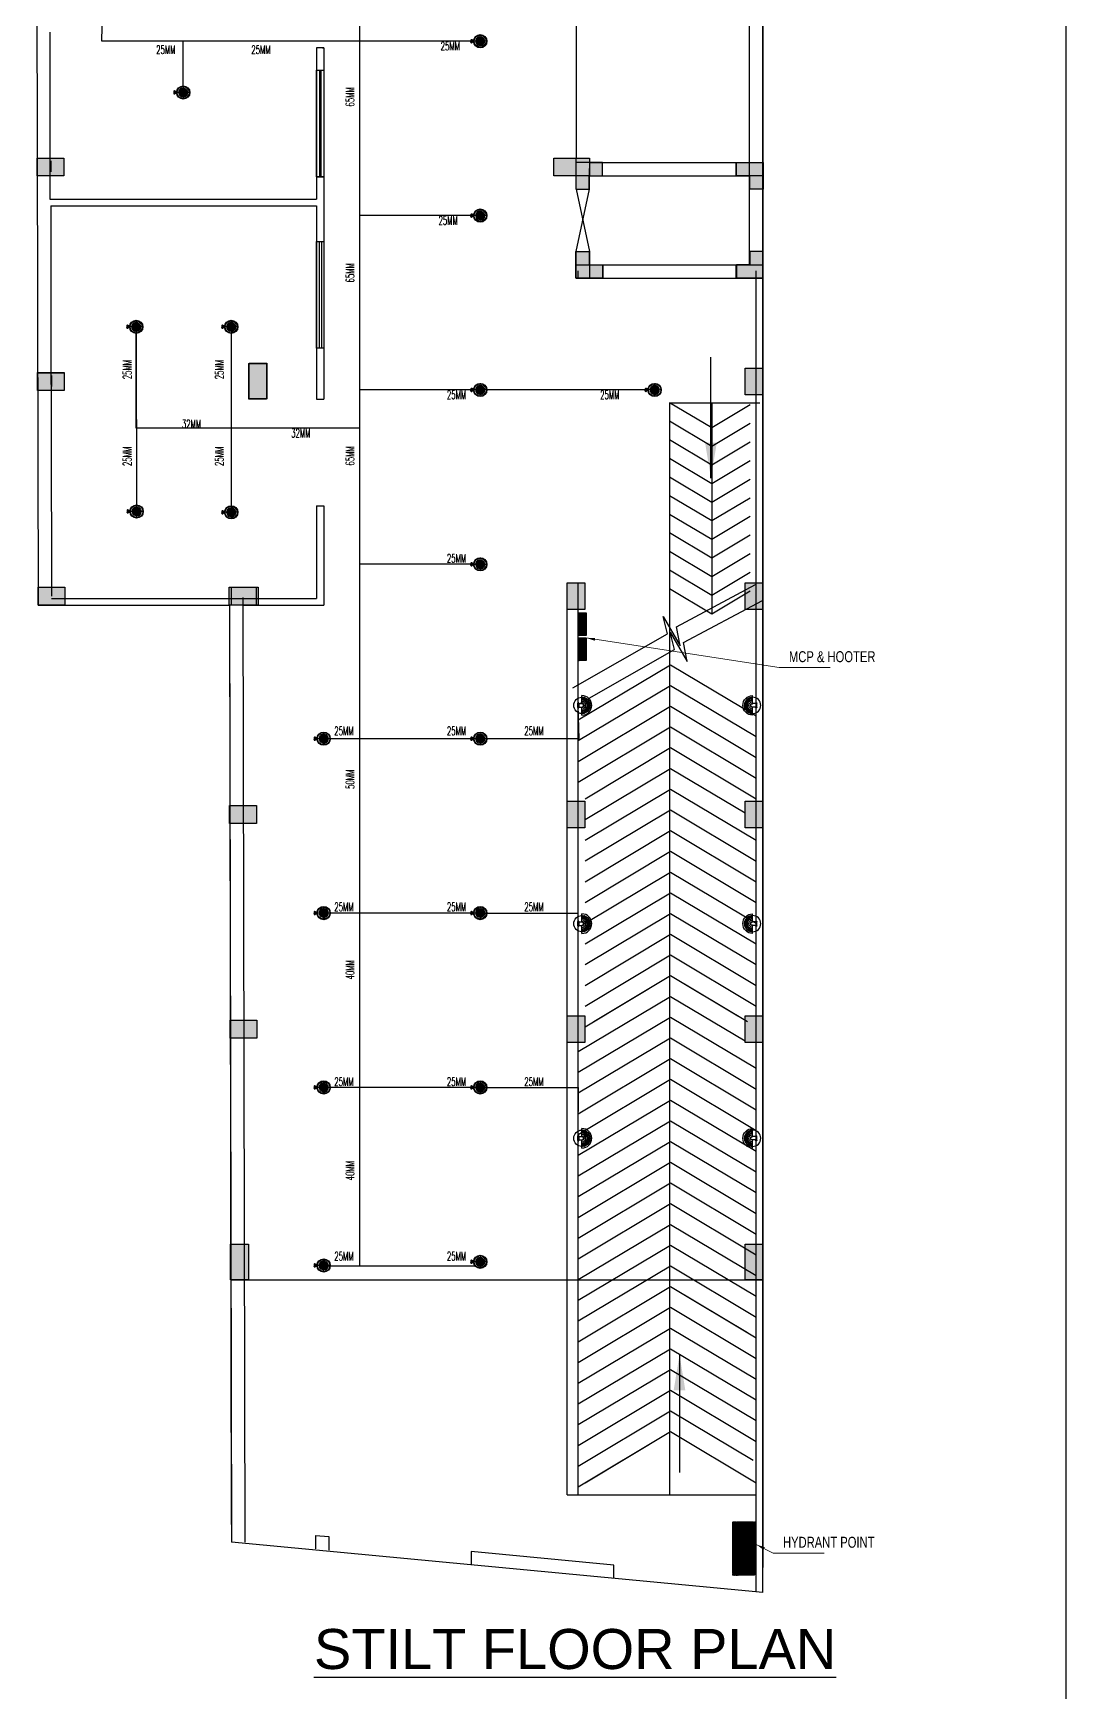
# Model space of a CAD drawing. Header units: inches. Extents: x 1162 to 4924, y 863 to 3182.
# Drawn here: x 1991 to 2687, y 863 to 1987 of the extents above; entities that cross this region are included whole.
import ezdxf

# ---------------------------------------------------------------- set-up
doc = ezdxf.new("R2010")
doc.units = ezdxf.units.IN
doc.header["$MEASUREMENT"] = 0
doc.linetypes.add('CENTER', pattern=[2, 1.25, -0.25, 0.25, -0.25])
for name, color, linetype in [('01-MF-Aparment-gr$0$SPRN-CLHD-TYP3', 160, 'Continuous'), ('6', 7, 'Continuous'), ('DIM', 5, 'Continuous'), ('FATTN', 241, 'Continuous'), ('FITTING-FF-VISION', 1, 'Continuous'), ('SPR-3', 2, 'Continuous')]:
    doc.layers.add(name, color=color, linetype=linetype)
doc.layers.add('FIRE PIPE 100 MM', color=10, linetype='Continuous', lineweight=30)
doc.layers.add('FIRE PIPE 32 MM', color=10, linetype='Continuous', lineweight=20)
doc.styles.get("Standard").update_dxf_attribs({"font": 'arial.ttf'})
doc.styles.add('Style-Arial', font='times.ttf')
doc.styles.add('style3', font='swisscl.ttf', dxfattribs={"height": 18})
doc.styles.add('TXT2', font='romans.shx', dxfattribs={"width": 0.75, "height": 200})
doc.dimstyles.new('GURU', dxfattribs={"dimscale": 0, "dimtxt": 18, "dimasz": 2, "dimexe": 3.5, "dimexo": 1.5, "dimgap": 2, "dimtad": 0, "dimdec": 1, "dimzin": 0, "dimdsep": 46, "dimlunit": 4, "dimtxsty": 'Standard', "dimcen": 4, "dimdle": 3.5, "dimclrd": 256, "dimclre": 256, "dimadec": 0, "dimazin": 3, "dimtfac": 1, "dimtdec": 1, "dimtmove": 1, "dimatfit": 1, "dimfxl": 1, "dimtolj": 1, "dimtzin": 0, "dimarcsym": 0})
doc.dimstyles.new('MUKESH', dxfattribs={"dimtxt": 9, "dimasz": 6, "dimexe": 1, "dimexo": 1, "dimgap": 0.5, "dimtad": 0, "dimdec": 1, "dimzin": 0, "dimdsep": 46, "dimlunit": 4, "dimtxsty": 'Style-Arial', "dimblk": 'ARCHTICK', "dimcen": 0.09, "dimclrd": 256, "dimclre": 256, "dimclrt": 256, "dimadec": 1, "dimazin": 0, "dimtfac": 1, "dimtdec": 1, "dimtofl": 0, "dimtmove": 0, "dimatfit": 3, "dimfxl": 1, "dimtolj": 1, "dimtzin": 0, "dimlwd": -1, "dimlwe": 0, "dimarcsym": 0})
pattern_1 = [(135, (-55094.34532, -4612.50025), (-0.08838834765, -0.08838834765), [])]
pattern_2 = [(315, (327323.27057, -1043938.38137), (0.088388347648, 0.088388347648), [])]

# ---------------------------------------------------------------- blocks, each defined once
blk = doc.blocks.new('GR')
at = {"lineweight": -2, "ltscale": 0.5}
h = blk.add_hatch(color=6, dxfattribs=at)
h.dxf.hatch_style = 1
h.paths.add_polyline_path([(-1050867.2, -333559.3), (-1050849.2, -333559.3), (-1050849.2, -333571.3), (-1050867.2, -333571.3)])
h = blk.add_hatch(color=6, dxfattribs=at)
h.dxf.hatch_style = 1
h.paths.add_polyline_path([(-1050494.8, -333571.3), (-1050494.8, -333559.3), (-1050518.8, -333559.3), (-1050518.8, -333571.3)])
h = blk.add_hatch(color=256, dxfattribs=at)
h.dxf.hatch_style = 1
h.paths.add_polyline_path([(-1050494.8, -333562.3), (-1050503.8, -333562.3), (-1050503.8, -333580.3), (-1050494.8, -333580.3)])
h = blk.add_hatch(color=256, dxfattribs=at)
h.dxf.hatch_style = 1
h.paths.add_polyline_path([(-1050395.8, -333562.3), (-1050395.8, -333571.3), (-1050377.8, -333571.3), (-1050377.8, -333562.3)])
h = blk.add_hatch(color=256, dxfattribs=at)
h.dxf.hatch_style = 1
h.paths.add_polyline_path([(-1050386.8, -333580.3), (-1050377.8, -333580.3), (-1050377.8, -333562.3), (-1050386.8, -333562.3)])
h = blk.add_hatch(color=256, dxfattribs=at)
h.dxf.hatch_style = 1
h.paths.add_polyline_path([(-1050494.8, -333622.3), (-1050503.8, -333622.3), (-1050503.8, -333640.3), (-1050494.8, -333640.3)])
h = blk.add_hatch(color=256, dxfattribs=at)
h.dxf.hatch_style = 1
h.paths.add_polyline_path([(-1050377.8, -333622.3), (-1050386.8, -333622.3), (-1050386.8, -333640.3), (-1050377.8, -333640.3)])
h = blk.add_hatch(color=256, dxfattribs=at)
h.dxf.hatch_style = 1
h.paths.add_polyline_path([(-1050485.8, -333640.3), (-1050485.8, -333631.3), (-1050503.8, -333631.3), (-1050503.8, -333640.3)])
h = blk.add_hatch(color=256, dxfattribs=at)
h.dxf.hatch_style = 1
h.paths.add_polyline_path([(-1050377.8, -333640.3), (-1050377.8, -333631.3), (-1050395.8, -333631.3), (-1050395.8, -333640.3)])
h = blk.add_hatch(color=6, dxfattribs=at)
h.dxf.hatch_style = 1
h.paths.add_polyline_path([(-1050724.2, -333721.7), (-1050712.2, -333721.7), (-1050712.2, -333697.7), (-1050724.2, -333697.7)])
h = blk.add_hatch(color=6, dxfattribs=at)
h.dxf.hatch_style = 1
h.paths.add_polyline_path([(-1050377.8, -333701.1), (-1050377.8, -333719.1), (-1050389.8, -333719.1), (-1050389.8, -333701.1)])
h = blk.add_hatch(color=6, dxfattribs=at)
h.dxf.hatch_style = 1
h.paths.add_polyline_path([(-1050866.9, -333704), (-1050848.9, -333704), (-1050848.9, -333716), (-1050866.9, -333716)])
h = blk.add_hatch(color=6, dxfattribs=at)
h.dxf.hatch_style = 1
h.paths.add_polyline_path([(-1050866.6, -333848.8), (-1050848.6, -333848.8), (-1050848.6, -333860.8), (-1050866.6, -333860.8)])
h = blk.add_hatch(color=6, dxfattribs=at)
h.dxf.hatch_style = 1
h.paths.add_polyline_path([(-1050737.6, -333848.8), (-1050719.6, -333848.8), (-1050719.6, -333860.8), (-1050737.6, -333860.8)])
h = blk.add_hatch(color=6, dxfattribs=at)
h.dxf.hatch_style = 1
h.paths.add_polyline_path([(-1050497.8, -333845.8), (-1050497.8, -333863.8), (-1050509.8, -333863.8), (-1050509.8, -333845.8)])
h = blk.add_hatch(color=6, dxfattribs=at)
h.dxf.hatch_style = 1
h.paths.add_polyline_path([(-1050377.8, -333845.8), (-1050377.8, -333863.8), (-1050389.8, -333863.8), (-1050389.8, -333845.8)])
for p, q in [((-1050857.9, -333561.2, 0), (-1050857.9, -333568.7, 0)), ((-1050494.8, -333580.3, 0), (-1050494.8, -333566.3, 0)), ((-1050503.8, -333580.3, 0), (-1050494.8, -333580.3, 0)), ((-1050503.8, -333630.8, 0), (-1050503.8, -333622.3, 0)), ((-1050503.8, -333622.3, 0), (-1050494.8, -333622.3, 0)), ((-1050494.8, -333631.3, 0), (-1050494.8, -333622.3, 0)), ((-1050502.3, -333640.3, 0), (-1050502.3, -333635.3, 0)), ((-1050497.8, -333640.3, 0), (-1050497.8, -333640.3, 0)), ((-1050857.6, -333705.9, 0), (-1050857.6, -333713.4, 0))]:
    blk.add_line(p, q, dxfattribs=at)
at = {"color": 6, "lineweight": -2, "ltscale": 0.5, "elevation": 0}
for points in [[(-1050867.2, -333559.3), (-1050849.2, -333559.3), (-1050849.2, -333571.3), (-1050867.2, -333571.3)], [(-1050494.8, -333559.3), (-1050494.8, -333571.3), (-1050518.8, -333571.3), (-1050518.8, -333559.3)], [(-1050712.2, -333721.7), (-1050724.2, -333721.7), (-1050724.2, -333697.7), (-1050712.2, -333697.7)], [(-1050377.8, -333701.1), (-1050377.8, -333719.1), (-1050389.8, -333719.1), (-1050389.8, -333701.1)], [(-1050866.9, -333704), (-1050848.9, -333704), (-1050848.9, -333716), (-1050866.9, -333716)], [(-1050866.6, -333848.8), (-1050848.6, -333848.8), (-1050848.6, -333860.8), (-1050866.6, -333860.8)], [(-1050737.6, -333848.8), (-1050719.6, -333848.8), (-1050719.6, -333860.8), (-1050737.6, -333860.8)], [(-1050497.8, -333845.8), (-1050497.8, -333863.8), (-1050509.8, -333863.8), (-1050509.8, -333845.8)], [(-1050377.8, -333845.8), (-1050377.8, -333863.8), (-1050389.8, -333863.8), (-1050389.8, -333845.8)]]:
    blk.add_lwpolyline(points, close=True, dxfattribs=at)
at = {"lineweight": -2, "ltscale": 0.5, "elevation": 0}
for points in [[(-1050377.8, -333562.3), (-1050377.8, -333571.3), (-1050395.8, -333571.3), (-1050395.8, -333562.3), (-1050377.8, -333562.3)], [(-1050494.8, -333640.3), (-1050503.8, -333640.3), (-1050503.8, -333622.3), (-1050494.8, -333622.3), (-1050494.8, -333640.3)], [(-1050503.8, -333640.3), (-1050503.8, -333631.3), (-1050485.8, -333631.3), (-1050485.8, -333640.3), (-1050503.8, -333640.3)], [(-1050395.8, -333640.3), (-1050395.8, -333631.3), (-1050377.8, -333631.3), (-1050377.8, -333640.3), (-1050395.8, -333640.3)]]:
    blk.add_lwpolyline(points, close=True, dxfattribs=at)
blk = doc.blocks.new('WEWEQEWEE')
at = {"layer": 'FATTN', "color": 1}
for p, q in [((-232117, 57486, 0), (-232120, 57480, 0)), ((-232120, 57475, 0), (-232120, 57480, 0)), ((-232120, 57480, 0), (-232110, 57480, 0)), ((-232120, 57475, 0), (-232120, 57470, 0)), ((-232117, 57464, 0), (-232120, 57470, 0)), ((-232110, 57470, 0), (-232120, 57470, 0)), ((-232076, 57486, 0), (-232117, 57486, 0)), ((-232117, 57464, 0), (-232076, 57464, 0)), ((-232110, 57486, 0), (-232110, 57464, 0)), ((-232110, 57483, 0), (-232105, 57483, 0)), ((-232110, 57467, 0), (-232105, 57467, 0)), ((-232105, 57486, 0), (-232105, 57464, 0)), ((-232088, 57486, 0), (-232088, 57464, 0)), ((-232083, 57483, 0), (-232088, 57483, 0)), ((-232083, 57467, 0), (-232088, 57467, 0)), ((-232083, 57486, 0), (-232083, 57464, 0)), ((-232074, 57480, 0), (-232083, 57480, 0)), ((-232083, 57470, 0), (-232074, 57470, 0)), ((-232076, 57486, 0), (-232074, 57480, 0)), ((-232076, 57464, 0), (-232074, 57470, 0)), ((-232074, 57475, 0), (-232074, 57480, 0)), ((-232074, 57475, 0), (-232074, 57470, 0))]:
    blk.add_line(p, q, dxfattribs=at)
at = {"layer": 'FATTN', "color": 8, "linetype": 'CENTER'}
for p, q in [((-232111, 57480, 0), (-232111, 57480, 0)), ((-232111, 57470, 0), (-232111, 57480, 0)), ((-232111, 57470, 0), (-232111, 57470, 0)), ((-232110, 57478, 0), (-232110, 57472, 0)), ((-232105, 57477, 0), (-232088, 57477, 0)), ((-232105, 57477, 0), (-232088, 57477, 0)), ((-232105, 57473, 0), (-232088, 57473, 0)), ((-232105, 57473, 0), (-232088, 57473, 0)), ((-232093, 57473, 0), (-232093, 57477, 0)), ((-232093, 57475, 0), (-232092, 57477, 0)), ((-232092, 57473, 0), (-232091, 57477, 0)), ((-232091, 57473, 0), (-232090, 57477, 0)), ((-232090, 57473, 0), (-232089, 57477, 0)), ((-232089, 57473, 0), (-232088, 57475, 0)), ((-232080, 57479, 0), (-232083, 57479, 0)), ((-232083, 57478, 0), (-232083, 57477, 0)), ((-232083, 57477, 0), (-232083, 57473, 0)), ((-232080, 57477, 0), (-232083, 57477, 0)), ((-232080, 57473, 0), (-232083, 57473, 0)), ((-232083, 57473, 0), (-232083, 57472, 0)), ((-232083, 57471, 0), (-232080, 57471, 0)), ((-232080, 57472, 0), (-232080, 57478, 0)), ((-232080, 57473, 0), (-232079, 57477, 0)), ((-232080, 57477, 0), (-232076, 57477, 0)), ((-232080, 57477, 0), (-232075, 57477, 0)), ((-232080, 57473, 0), (-232075, 57473, 0)), ((-232080, 57473, 0), (-232076, 57473, 0)), ((-232079, 57473, 0), (-232078, 57477, 0)), ((-232077, 57473, 0), (-232077, 57477, 0)), ((-232076, 57477, 0), (-232076, 57473, 0)), ((-232075, 57477, 0), (-232076, 57477, 0)), ((-232076, 57473, 0), (-232076, 57475, 0)), ((-232076, 57473, 0), (-232075, 57473, 0)), ((-232075, 57473, 0), (-232075, 57477, 0))]:
    blk.add_line(p, q, dxfattribs=at)
for centre, radius, start, end in [((-232106, 57475, 0), 7.42, 141.555, 218.4448), ((-232110, 57478, 0), 0.192, 179.9999, 269.9999), ((-232110, 57472, 0), 0.192, 89.9999, 179.9999), ((-232105, 57477, 0), 0.942, 359.9999, 89.9999), ((-232105, 57473, 0), 0.942, 269.9999, 359.9999), ((-232088, 57477, 0), 0.942, 89.9999, 179.9999), ((-232088, 57473, 0), 0.942, 179.9999, 269.9999), ((-232082, 57478, 0), 1.37, 138.7698, 221.2301), ((-232075, 57475, 0), 7.71, 162.9384, 197.0615), ((-232082, 57472, 0), 1.37, 138.7698, 221.2301), ((-232081, 57478, 0), 1.37, 318.7698, 41.2301), ((-232087, 57475, 0), 7.71, 342.9384, 17.0615), ((-232081, 57472, 0), 1.37, 318.7698, 41.2301)]:
    blk.add_arc(centre, radius, start, end, dxfattribs=at)
blk = doc.blocks.new('rerrtrrttrrrte')
at = {"layer": 'FITTING-FF-VISION', "ltscale": 5}
h = blk.add_hatch(color=2, dxfattribs=at)
edge = h.paths.add_edge_path()
edge.add_line((-57394, 147360), (-57375, 147365))
edge.add_ellipse((-57444, 147348), major_axis=(-50.2, 50.2), ratio=1, start_angle=238.3066, end_angle=247.6934)
edge.add_line((-57379, 147376), (-57397, 147368))
edge.add_ellipse((-57444, 147348), major_axis=(-36.3, 36.3), ratio=1, start_angle=247.6934, end_angle=256.3066)
edge.add_line((-57400, 147375), (-57383, 147385))
edge.add_ellipse((-57444, 147348), major_axis=(-50.2, 50.2), ratio=1, start_angle=256.3066, end_angle=265.6934)
edge.add_line((-57390, 147395), (-57405, 147382))
edge.add_ellipse((-57444, 147348), major_axis=(-36.3, 36.3), ratio=1, start_angle=265.6934, end_angle=274.3066)
edge.add_line((-57411, 147387), (-57398, 147402))
edge.add_ellipse((-57444, 147348), major_axis=(50.2, 50.2), ratio=1, start_angle=4.3066, end_angle=13.6934)
edge.add_line((-57407, 147409), (-57417, 147392))
edge.add_ellipse((-57444, 147348), major_axis=(36.3, 36.3), ratio=1, start_angle=13.6934, end_angle=22.3066)
edge.add_line((-57424, 147396), (-57417, 147414))
edge.add_ellipse((-57444, 147348), major_axis=(-50.2, 50.2), ratio=1, start_angle=-67.6934, end_angle=-58.3066)
edge.add_line((-57428, 147417), (-57432, 147398))
edge.add_ellipse((-57444, 147348), major_axis=(36.3, 36.3), ratio=1, start_angle=31.6934, end_angle=40.3066)
edge.add_line((-57440, 147400), (-57438, 147419))
edge.add_ellipse((-57444, 147348), major_axis=(50.2, 50.2), ratio=1, start_angle=40.3066, end_angle=49.6934)
edge.add_line((-57450, 147419), (-57448, 147400))
edge.add_ellipse((-57444, 147348), major_axis=(-36.3, 36.3), ratio=1, start_angle=-40.3066, end_angle=-31.6934)
edge.add_line((-57456, 147398), (-57460, 147417))
edge.add_ellipse((-57444, 147348), major_axis=(50.2, 50.2), ratio=1, start_angle=58.3066, end_angle=67.6934)
edge.add_line((-57472, 147414), (-57464, 147396))
edge.add_ellipse((-57444, 147348), major_axis=(-36.3, 36.3), ratio=1, start_angle=-22.3066, end_angle=-13.6934)
edge.add_line((-57471, 147392), (-57481, 147409))
edge.add_ellipse((-57444, 147348), major_axis=(-50.2, 50.2), ratio=1, start_angle=-13.6934, end_angle=-4.3066)
edge.add_line((-57490, 147402), (-57478, 147387))
edge.add_ellipse((-57444, 147348), major_axis=(-36.3, 36.3), ratio=1, start_angle=-4.3066, end_angle=4.3066)
edge.add_line((-57483, 147382), (-57498, 147395))
edge.add_ellipse((-57444, 147348), major_axis=(-50.2, 50.2), ratio=1, start_angle=4.3066, end_angle=13.6934)
edge.add_line((-57505, 147385), (-57488, 147375))
edge.add_ellipse((-57444, 147348), major_axis=(-36.3, 36.3), ratio=1, start_angle=13.6934, end_angle=22.3066)
edge.add_line((-57491, 147368), (-57510, 147376))
edge.add_ellipse((-57444, 147348), major_axis=(-50.2, 50.2), ratio=1, start_angle=22.3066, end_angle=31.6934)
edge.add_line((-57513, 147365), (-57494, 147360))
edge.add_ellipse((-57444, 147348), major_axis=(36.3, 36.3), ratio=1, start_angle=121.6934, end_angle=130.3066)
edge.add_line((-57495, 147353), (-57515, 147354))
edge.add_ellipse((-57444, 147348), major_axis=(50.2, 50.2), ratio=1, start_angle=130.3066, end_angle=135)
edge.add_ellipse((-57444, 147348), major_axis=(50.2, 50.2), ratio=1, start_angle=135, end_angle=139.6934)
edge.add_line((-57515, 147343), (-57495, 147344))
edge.add_ellipse((-57444, 147348), major_axis=(-36.3, 36.3), ratio=1, start_angle=49.6934, end_angle=58.3066)
edge.add_line((-57494, 147337), (-57513, 147332))
edge.add_ellipse((-57444, 147348), major_axis=(50.2, 50.2), ratio=1, start_angle=148.3066, end_angle=157.6934)
edge.add_line((-57510, 147321), (-57491, 147329))
edge.add_ellipse((-57444, 147348), major_axis=(36.3, 36.3), ratio=1, start_angle=157.6934, end_angle=166.3066)
edge.add_line((-57488, 147322), (-57505, 147311))
edge.add_ellipse((-57444, 147348), major_axis=(50.2, 50.2), ratio=1, start_angle=166.3066, end_angle=175.6934)
edge.add_line((-57498, 147302), (-57483, 147315))
edge.add_ellipse((-57444, 147348), major_axis=(36.3, 36.3), ratio=1, start_angle=175.6934, end_angle=184.3066)
edge.add_line((-57478, 147309), (-57490, 147294))
edge.add_ellipse((-57444, 147348), major_axis=(50.2, 50.2), ratio=1, start_angle=184.3066, end_angle=193.6934)
edge.add_line((-57481, 147288), (-57471, 147305))
edge.add_ellipse((-57444, 147348), major_axis=(36.3, 36.3), ratio=1, start_angle=193.6934, end_angle=202.3066)
edge.add_line((-57464, 147301), (-57472, 147283))
edge.add_ellipse((-57444, 147348), major_axis=(-50.2, 50.2), ratio=1, start_angle=112.3066, end_angle=121.6934)
edge.add_line((-57460, 147279), (-57456, 147298))
edge.add_ellipse((-57444, 147348), major_axis=(36.3, 36.3), ratio=1, start_angle=211.6934, end_angle=220.3066)
edge.add_line((-57448, 147297), (-57450, 147278))
edge.add_ellipse((-57444, 147348), major_axis=(-50.2, 50.2), ratio=1, start_angle=130.3066, end_angle=139.6934)
edge.add_line((-57438, 147278), (-57440, 147297))
edge.add_ellipse((-57444, 147348), major_axis=(-36.3, 36.3), ratio=1, start_angle=139.6934, end_angle=148.3066)
edge.add_line((-57432, 147298), (-57428, 147279))
edge.add_ellipse((-57444, 147348), major_axis=(50.2, 50.2), ratio=1, start_angle=238.3066, end_angle=247.6934)
edge.add_line((-57417, 147283), (-57424, 147301))
edge.add_ellipse((-57444, 147348), major_axis=(36.3, 36.3), ratio=1, start_angle=247.6934, end_angle=256.3066)
edge.add_line((-57417, 147305), (-57407, 147288))
edge.add_ellipse((-57444, 147348), major_axis=(-50.2, 50.2), ratio=1, start_angle=166.3066, end_angle=175.6934)
edge.add_line((-57398, 147294), (-57411, 147309))
edge.add_ellipse((-57444, 147348), major_axis=(36.3, 36.3), ratio=1, start_angle=265.6934, end_angle=274.3066)
edge.add_line((-57405, 147315), (-57390, 147302))
edge.add_ellipse((-57444, 147348), major_axis=(50.2, 50.2), ratio=1, start_angle=274.3066, end_angle=283.6934)
edge.add_line((-57383, 147311), (-57400, 147322))
edge.add_ellipse((-57444, 147348), major_axis=(36.3, 36.3), ratio=1, start_angle=283.6934, end_angle=292.3066)
edge.add_line((-57397, 147329), (-57379, 147321))
edge.add_ellipse((-57444, 147348), major_axis=(50.2, 50.2), ratio=1, start_angle=292.3066, end_angle=301.6934)
edge.add_line((-57375, 147332), (-57394, 147337))
edge.add_ellipse((-57444, 147348), major_axis=(-36.3, 36.3), ratio=1, start_angle=211.6934, end_angle=220.3066)
edge.add_line((-57393, 147344), (-57373, 147343))
edge.add_ellipse((-57444, 147348), major_axis=(50.2, 50.2), ratio=1, start_angle=310.3066, end_angle=315.0016)
edge.add_ellipse((-57444, 147348), major_axis=(-50.2, 50.2), ratio=1, start_angle=225.0016, end_angle=229.6934)
edge.add_line((-57373, 147354), (-57393, 147353))
edge.add_ellipse((-57444, 147348), major_axis=(-36.3, 36.3), ratio=1, start_angle=229.6934, end_angle=238.3066)
at = {"layer": 'FITTING-FF-VISION', "color": 2}
for p, q in [((-57495, 147353), (-57515, 147354)), ((-57495, 147344), (-57515, 147343)), ((-57494, 147360), (-57513, 147365)), ((-57494, 147337), (-57513, 147332)), ((-57491, 147368), (-57510, 147376)), ((-57491, 147329), (-57510, 147321)), ((-57488, 147375), (-57505, 147385)), ((-57488, 147322), (-57505, 147311)), ((-57483, 147382), (-57498, 147395)), ((-57483, 147315), (-57498, 147302)), ((-57478, 147387), (-57490, 147402)), ((-57478, 147309), (-57490, 147294)), ((-57471, 147392), (-57481, 147409)), ((-57471, 147305), (-57481, 147288)), ((-57464, 147396), (-57472, 147414)), ((-57464, 147301), (-57472, 147283)), ((-57456, 147398), (-57460, 147417)), ((-57456, 147298), (-57460, 147279)), ((-57448, 147400), (-57450, 147419)), ((-57448, 147297), (-57450, 147278)), ((-57440, 147400), (-57438, 147419)), ((-57440, 147297), (-57438, 147278)), ((-57432, 147398), (-57428, 147417)), ((-57432, 147298), (-57428, 147279)), ((-57424, 147396), (-57417, 147414)), ((-57424, 147301), (-57417, 147283)), ((-57417, 147392), (-57407, 147409)), ((-57417, 147305), (-57407, 147288)), ((-57411, 147387), (-57398, 147402)), ((-57411, 147309), (-57398, 147294)), ((-57405, 147382), (-57390, 147395)), ((-57405, 147315), (-57390, 147302)), ((-57400, 147375), (-57383, 147385)), ((-57400, 147322), (-57383, 147311)), ((-57397, 147368), (-57379, 147376)), ((-57397, 147329), (-57379, 147321)), ((-57394, 147360), (-57375, 147365)), ((-57394, 147337), (-57375, 147332)), ((-57393, 147353), (-57373, 147354)), ((-57393, 147344), (-57373, 147343))]:
    blk.add_line(p, q, dxfattribs=at)
for radius, start, end in [(71, 175.3066, 180), (71, 180, 184.6934), (71, 157.3066, 166.6934), (71, 193.3066, 202.6934), (71, 139.3066, 148.6934), (71, 211.3066, 220.6934), (51.3, 166.6934, 175.3066), (51.3, 166.6934, 175.3066), (51.3, 184.6934, 193.3066), (51.3, 184.6934, 193.3066), (51.3, 148.6934, 157.3066), (51.3, 148.6934, 157.3066), (51.3, 202.6934, 211.3066), (51.3, 202.6934, 211.3066), (71, 121.3066, 130.6934), (51.3, 130.6934, 139.3066), (51.3, 130.6934, 139.3066), (51.3, 220.6934, 229.3066), (51.3, 220.6934, 229.3066), (71, 103.3066, 112.6934), (51.3, 112.6934, 121.3066), (51.3, 112.6934, 121.3066), (51.3, 238.6934, 247.3066), (51.3, 238.6934, 247.3066), (51.3, 94.6934, 103.3066), (51.3, 94.6934, 103.3066), (51.3, 256.6934, 265.3066), (51.3, 256.6934, 265.3066), (71, 85.3066, 94.6934), (51.3, 76.6934, 85.3066), (51.3, 76.6934, 85.3066), (51.3, 274.6934, 283.3066), (51.3, 274.6934, 283.3066), (71, 67.3066, 76.6934), (51.3, 58.6934, 67.3066), (51.3, 58.6934, 67.3066), (51.3, 292.6934, 301.3066), (51.3, 292.6934, 301.3066), (51.3, 40.6934, 49.3066), (51.3, 40.6934, 49.3066), (51.3, 310.6934, 319.3066), (51.3, 310.6934, 319.3066), (71, 49.3066, 58.6934), (51.3, 22.6934, 31.3066), (51.3, 22.6934, 31.3066), (51.3, 328.6934, 337.3066), (51.3, 328.6934, 337.3066), (51.3, 4.6934, 13.3066), (51.3, 4.6934, 13.3066), (51.3, 346.6934, 355.3066), (51.3, 346.6934, 355.3066), (71, 31.3066, 40.6934), (71, 319.3066, 328.6934), (71, 13.3066, 22.6934), (71, 337.3066, 346.6934), (71, 0, 4.6934), (71, 355.3066, 0), (71, 229.3066, 238.6934), (71, 247.3066, 256.6934), (71, 265.3066, 274.6934), (71, 283.3066, 292.6934), (71, 301.3066, 310.6934)]:
    blk.add_arc((-57444, 147348), radius, start, end, dxfattribs=at)
at = {"layer": 'SPR-3', "color": 8, "linetype": 'CENTER'}
for p, q in [((-57343, 147348), (-57590, 147348)), ((-57444, 147450), (-57444, 147247))]:
    blk.add_line(p, q, dxfattribs=at)
at = {"layer": 'SPR-3', "color": 1}
for p, q in [((-57544, 147363), (-57568, 147363)), ((-57544, 147333), (-57568, 147333))]:
    blk.add_line(p, q, dxfattribs=at)
for radius in [101, 94.3]:
    blk.add_circle((-57444, 147348), radius, dxfattribs=at)
blk.add_arc((-57455, 147348), 90.5, 170.4585, 189.536, dxfattribs=at)
at = {"layer": 'DIM', "color": 3, "rotation": 270}
blk.add_blockref('WEWEQEWEE', (-115054, -84748, 0), dxfattribs=at)
blk = doc.blocks.new('01-MF-Aparment-gr$0$SPTYPE3')
at = {"layer": 'FITTING-FF-VISION', "color": 2}
for p, q in [((0.83, 0.23), (1.29, 0.23)), ((1.31, 0.79), (1.34, 1.09)), ((1.43, 0.77), (1.5, 1.07)), ((1.56, 0.73), (1.67, 1.01)), ((1.66, 0.68), (1.82, 0.94)), ((1.77, 0.6), (1.96, 0.83)), ((1.85, 0.52), (2.08, 0.71)), ((1.93, 0.41), (2.19, 0.57)), ((1.98, 0.31), (2.26, 0.42)), ((2.02, 0.18), (2.32, 0.25)), ((2.04, 0.06), (2.34, 0.09)), ((0.83, -0.23), (1.29, -0.23)), ((1.31, -0.79), (1.34, -1.09)), ((1.43, -0.77), (1.5, -1.07)), ((1.56, -0.73), (1.67, -1.01)), ((1.66, -0.68), (1.82, -0.94)), ((1.77, -0.6), (1.96, -0.83)), ((1.85, -0.52), (2.08, -0.71)), ((1.93, -0.41), (2.19, -0.57)), ((1.98, -0.31), (2.26, -0.42)), ((2.02, -0.18), (2.32, -0.25)), ((2.04, -0.06), (2.34, -0.09))]:
    blk.add_line(p, q, dxfattribs=at)
at = {"layer": 'FITTING-FF-VISION', "color": 5}
for p, q in [((1.25, 0.24), (1.25, 1.32)), ((1.25, -1.32), (1.25, -0.24))]:
    blk.add_line(p, q, dxfattribs=at)
at = {"layer": 'FITTING-FF-VISION', "color": 2}
blk.add_lwpolyline([(0.8, -0.34), (0.71, -0.34, -0.414214), (0.68, -0.31), (0.68, 0.31, -0.414214), (0.71, 0.34), (0.8, 0.34, -0.414214), (0.83, 0.31), (0.83, -0.31, -0.414214)], format="xyb", close=True, dxfattribs=at)
for centre, radius, start, end in [((1.25, 0), 1.1, 270, 270), ((1.31, 0), 0.242, 248.7051, 111.2949), ((1.25, 0), 1.1, 85.3066, 90), ((1.25, 0), 0.711, 270, 90), ((1.25, 0), 0.499, 270, 90), ((1.25, 0), 0.229, 281.2259, 78.7741), ((1.25, 0), 0.792, 76.6934, 85.3066), ((1.25, 0), 0.792, 76.6934, 85.3066), ((1.25, 0), 1.1, 67.3066, 76.6934), ((1.25, 0), 0.792, 58.6934, 67.3066), ((1.25, 0), 0.792, 58.6934, 67.3066), ((1.25, 0), 0.792, 40.6934, 49.3066), ((1.25, 0), 0.792, 40.6934, 49.3066), ((1.25, 0), 1.1, 49.3066, 58.6934), ((1.25, 0), 0.792, 22.6934, 31.3066), ((1.25, 0), 0.792, 22.6934, 31.3066), ((1.25, 0), 0.792, 4.6934, 13.3066), ((1.25, 0), 0.792, 4.6934, 13.3066), ((1.25, 0), 1.1, 31.3066, 40.6934), ((1.25, 0), 1.1, 13.3066, 22.6934), ((1.25, 0), 1.1, 355.3066, 4.6934), ((1.25, 0), 1.1, 270, 274.6934), ((1.25, 0), 0.792, 274.6934, 283.3066), ((1.25, 0), 0.792, 274.6934, 283.3066), ((1.25, 0), 1.1, 283.3066, 292.6934), ((1.25, 0), 0.792, 292.6934, 301.3066), ((1.25, 0), 0.792, 292.6934, 301.3066), ((1.25, 0), 0.792, 310.6934, 319.3066), ((1.25, 0), 0.792, 310.6934, 319.3066), ((1.25, 0), 1.1, 301.3066, 310.6934), ((1.25, 0), 0.792, 328.6934, 337.3066), ((1.25, 0), 0.792, 328.6934, 337.3066), ((1.25, 0), 0.792, 346.6934, 355.3066), ((1.25, 0), 0.792, 346.6934, 355.3066), ((1.25, 0), 1.1, 319.3066, 328.6934), ((1.25, 0), 1.1, 337.3066, 346.6934)]:
    blk.add_arc(centre, radius, start, end, dxfattribs=at)
at = {"layer": 'FITTING-FF-VISION', "color": 170}
blk.add_arc((1.25, 0), 1.32, 270, 90, dxfattribs=at)
blk = doc.blocks.new('_ArchTick')
at = {"color": 0, "linetype": 'ByBlock', "const_width": 0.15}
blk.add_lwpolyline([(-0.5, -0.5), (0.5, 0.5)], dxfattribs=at)

msp = doc.modelspace()

# ---------------------------------------------------------------- hatches: boundary and pattern name
at = {"lineweight": -2, "ltscale": 0.5}
h = msp.add_hatch(color=6, dxfattribs=at)
h.dxf.hatch_style = 1
h.paths.add_polyline_path([(1993.7, 1902.56), (2011.7, 1902.56), (2011.7, 1890.56), (1993.7, 1890.56)])
h = msp.add_hatch(color=6, dxfattribs=at)
h.dxf.hatch_style = 1
h.paths.add_polyline_path([(2366.1, 1890.56), (2366.1, 1902.56), (2342.1, 1902.56), (2342.1, 1890.56)])
h = msp.add_hatch(color=4, dxfattribs=at)
h.dxf.hatch_style = 1
h.paths.add_polyline_path([(2356.98, 1899.56), (2356.98, 1881.56), (2365.98, 1881.56), (2365.98, 1890.56), (2374.98, 1890.56), (2374.98, 1899.56)])
h = msp.add_hatch(color=4, dxfattribs=at)
h.dxf.hatch_style = 1
h.paths.add_polyline_path([(2465.23, 1899.56), (2465.23, 1890.56), (2474.23, 1890.56), (2474.23, 1881.56), (2483.23, 1881.56), (2483.23, 1899.56)])
h = msp.add_hatch(color=4, dxfattribs=at)
h.dxf.hatch_style = 1
h.paths.add_polyline_path([(2374.98, 1821.56), (2374.98, 1830.56), (2365.98, 1830.56), (2365.98, 1839.56), (2356.98, 1839.56), (2356.98, 1821.56)])
h = msp.add_hatch(color=4, dxfattribs=at)
h.dxf.hatch_style = 1
h.paths.add_polyline_path([(2483.23, 1821.56), (2483.23, 1839.56), (2474.23, 1839.56), (2474.23, 1830.56), (2465.23, 1830.56), (2465.23, 1821.56)])
h = msp.add_hatch(color=6, dxfattribs=at)
h.dxf.hatch_style = 1
h.paths.add_polyline_path([(2136.41, 1739.93), (2148.41, 1739.93), (2148.41, 1763.93), (2136.41, 1763.93)])
h = msp.add_hatch(color=6, dxfattribs=at)
h.dxf.hatch_style = 1
h.paths.add_polyline_path([(1994, 1757.81), (2012, 1757.81), (2012, 1745.81), (1994, 1745.81)])
h = msp.add_hatch(color=6, dxfattribs=at)
h.dxf.hatch_style = 1
h.paths.add_polyline_path([(2483.1, 1760.81), (2483.1, 1742.81), (2471.1, 1742.81), (2471.1, 1760.81)])
h = msp.add_hatch(color=6, dxfattribs=at)
h.dxf.hatch_style = 1
h.paths.add_polyline_path([(1994.29, 1613.06), (2012.29, 1613.06), (2012.29, 1601.06), (1994.29, 1601.06)])
h = msp.add_hatch(color=6, dxfattribs=at)
h.dxf.hatch_style = 1
h.paths.add_polyline_path([(2124.68, 1613.06), (2142.68, 1613.06), (2142.68, 1601.06), (2124.68, 1601.06)])
h = msp.add_hatch(color=6, dxfattribs=at)
h.dxf.hatch_style = 1
h.paths.add_polyline_path([(2124.8, 1613.06), (2142.8, 1613.06), (2142.8, 1601.06), (2124.8, 1601.06)])
h = msp.add_hatch(color=6, dxfattribs=at)
h.dxf.hatch_style = 1
h.paths.add_polyline_path([(2363.11, 1616.06), (2363.11, 1598.06), (2351.11, 1598.06), (2351.11, 1616.06)])
h = msp.add_hatch(color=6, dxfattribs=at)
h.dxf.hatch_style = 1
h.paths.add_polyline_path([(2483.11, 1616.06), (2483.11, 1598.06), (2471.11, 1598.06), (2471.11, 1616.06)])
h = msp.add_hatch(color=6, dxfattribs=at)
h.dxf.hatch_style = 1
h.paths.add_polyline_path([(2123.51, 1465.81), (2141.51, 1465.81), (2141.51, 1453.81), (2123.51, 1453.81)])
h = msp.add_hatch(color=6, dxfattribs=at)
h.dxf.hatch_style = 1
h.paths.add_polyline_path([(2363.1, 1468.81), (2363.1, 1450.81), (2351.1, 1450.81), (2351.1, 1468.81)])
h = msp.add_hatch(color=6, dxfattribs=at)
h.dxf.hatch_style = 1
h.paths.add_polyline_path([(2483.1, 1468.81), (2483.1, 1450.81), (2471.1, 1450.81), (2471.1, 1468.81)])
h = msp.add_hatch(color=6, dxfattribs=at)
h.dxf.hatch_style = 1
h.paths.add_polyline_path([(2123.83, 1321.06), (2141.83, 1321.06), (2141.83, 1309.06), (2123.83, 1309.06)])
h = msp.add_hatch(color=6, dxfattribs=at)
h.dxf.hatch_style = 1
h.paths.add_polyline_path([(2363.1, 1324.06), (2363.1, 1306.06), (2351.1, 1306.06), (2351.1, 1324.06)])
h = msp.add_hatch(color=6, dxfattribs=at)
h.dxf.hatch_style = 1
h.paths.add_polyline_path([(2483.1, 1324.06), (2483.1, 1306.06), (2471.1, 1306.06), (2471.1, 1324.06)])
h = msp.add_hatch(color=6, dxfattribs=at)
h.dxf.hatch_style = 1
h.paths.add_polyline_path([(2136.12, 1170.05), (2124.12, 1170.05), (2124.12, 1146.05), (2136.12, 1146.05)])
h = msp.add_hatch(color=6, dxfattribs=at)
h.dxf.hatch_style = 1
h.paths.add_polyline_path([(2483.1, 1170.05), (2471.1, 1170.05), (2471.1, 1146.05), (2483.1, 1146.05)])
at = {"layer": 'FIRE PIPE 100 MM', "ltscale": 0.5}
h = msp.add_hatch(dxfattribs=at)
h.set_pattern_fill('ANSI31', color=3, angle=-90)
h.set_pattern_definition(pattern_2)
h.paths.add_polyline_path([(2363.91, 1582.72), (2363.91, 1595.76), (2358.6, 1595.76), (2358.6, 1582.72)])
h.paths.add_polyline_path([(2363.91, 1580.6), (2363.91, 1582.72), (2358.6, 1582.72), (2358.6, 1580.6)])
h = msp.add_hatch(dxfattribs=at)
h.set_pattern_fill('ANSI31', color=256, angle=-90)
h.set_pattern_definition(pattern_2)
h.paths.add_polyline_path([(2363.91, 1578.88), (2358.6, 1578.88), (2358.6, 1563.72), (2363.91, 1563.72)])
at = {"layer": 'FIRE PIPE 32 MM', "lineweight": 35, "ltscale": 0.3}
h = msp.add_hatch(dxfattribs=at)
h.set_pattern_fill('ANSI31', color=2, angle=90)
h.set_pattern_definition(pattern_1)
h.paths.add_polyline_path([(2462.57, 982.67), (2462.57, 946.68), (2464.32, 946.68), (2464.32, 982.67)])
at = {"layer": 'FIRE PIPE 32 MM', "lineweight": 35, "ltscale": 0.3, "true_color": 0x2776bb}
h = msp.add_hatch(dxfattribs=at)
h.set_pattern_fill('ANSI31', color=152, angle=90)
h.set_pattern_definition(pattern_1)
h.paths.add_polyline_path([(2464.32, 982.67), (2464.32, 946.68), (2464.89, 946.68), (2464.89, 982.67)])
at = {"layer": 'FIRE PIPE 32 MM', "lineweight": 35, "ltscale": 0.3}
h = msp.add_hatch(dxfattribs=at)
h.set_pattern_fill('ANSI31', color=256, angle=90)
h.set_pattern_definition(pattern_1)
h.paths.add_polyline_path([(2464.89, 982.67), (2464.89, 946.68), (2468.78, 946.68), (2477.7, 946.67), (2477.7, 982.67)])

# ---------------------------------------------------------------- linework, layer by layer
at = {"lineweight": -2, "ltscale": 0.5}
for p, q in [((1991.1, 3148.05, 0), (1994.3, 1601.06, 0)), ((2483.1, 935.06, 0), (2483.1, 3131.06, 0)), ((2474.1, 1830.56, 0), (2474.1, 2449.05, 0)), ((2483.1, 2413.05, 0), (2483.1, 952.05, 0)), ((2357.1, 2082.57, 0), (2357.1, 1902.56, 0)), ((2002.33, 1987.55, -0.01), (2002.3, 1874.8, -0.01)), ((2182.17, 1977, -0.01), (2182.17, 1874.8, -0.01)), ((2186.92, 1977, 0.01), (2186.92, 1870.3, 0.01)), ((2357.1, 1881.56, 0), (2357.1, 1902.56, 0)), ((2366.1, 1899.56, 0), (2478.6, 1899.56, 0)), ((2366.1, 1881.56, 0), (2366.1, 1895.56, 0)), ((2366.1, 1890.56, 0), (2474.1, 1890.56, 0)), ((2357.1, 1881.56, 0), (2366.1, 1881.56, 0)), ((2002.3, 1874.8, -0.01), (2182.17, 1874.8, -0.01)), ((2002.84, 1870.3, -0.01), (2002.89, 1826.06, 0)), ((2002.84, 1870.3, -0.01), (2182.17, 1870.3, -0.03)), ((2182.17, 1870.3, -0.01), (2182.17, 1739.93, -0.01)), ((2186.92, 1870.3, 0.01), (2186.92, 1739.93, 0.01)), ((2357.1, 1821.56, 0), (2357.1, 1839.56, 0)), ((2357.1, 1839.56, 0), (2366.1, 1839.56, 0)), ((2366.1, 1830.56, 0), (2366.1, 1839.56, 0)), ((2002.89, 1826.06, 0), (2002.99, 1778.06, 0)), ((2357.1, 1821.56, 0), (2478.6, 1821.56, 0)), ((2366.1, 1830.56, 0), (2474.1, 1830.56, 0)), ((2478.6, 1132.42, 0), (2478.6, 1826.56, 0)), ((2478.6, 935.48, 0), (2478.6, 1816.06, 0)), ((2002.99, 1778.06, 0), (2003.06, 1721.06, 0)), ((2182.17, 1739.93, -0.01), (2186.92, 1739.93, -0.01)), ((2003.06, 1721.06, 0), (2003.29, 1607.06, 0)), ((2182.17, 1667.93, -0.01), (2182.17, 1605.56, -0.01)), ((2182.17, 1667.93, -0.01), (2186.92, 1667.93, -0.01)), ((2186.92, 1667.93, 0.01), (2186.92, 1601.06, 0.01)), ((2351.1, 1000.9, 0), (2351.1, 1616.06, 0)), ((2358.6, 1501.06, 0), (2358.6, 1616.06, 0)), ((1994.3, 1601.06, 0), (2123.3, 1601.06, 0)), ((2003.29, 1605.56, 0), (2182.17, 1605.56, 0)), ((2123.29, 1601.06, 0), (2124.42, 981.05, 0)), ((2123.3, 1601.06, 0), (2124.69, 969.03, 0)), ((2132.29, 1606.08, 0), (2133.69, 969.11, 0)), ((2138.3, 1601.06, 0), (2157.29, 1601.06, 0)), ((2358.6, 1000.9, 0), (2358.6, 1501.06, 0)), ((2124.12, 1146.03, 0), (2483.1, 1146.03, 0)), ((2351.1, 1000.9, 0), (2478.6, 1000.9, 0)), ((2483.1, 935.06, 0), (2124.69, 969.03, 0)), ((2181.43, 973.48, 0), (2181.45, 964.45, 0)), ((2181.43, 973.48, 0), (2190.44, 972.75, 0)), ((2190.44, 972.75, 0), (2190.45, 963.72, 0)), ((2382.63, 953.62, 0), (2286.45, 962.74, 0)), ((2286.45, 962.74, 0), (2286.47, 953.7, 0)), ((2382.63, 944.58, 0), (2382.63, 953.62, 0))]:
    msp.add_line(p, q, dxfattribs=at)
at = {"color": 1, "lineweight": -2, "ltscale": 0.5}
for p, q in [((2182.17, 1961.9, -0.01), (2186.92, 1961.9, -0.01)), ((2182.17, 1889.9, -0.01), (2186.92, 1889.9, -0.01))]:
    msp.add_line(p, q, dxfattribs=at)
at = {"color": 5, "lineweight": -2, "ltscale": 0.5}
for p, q in [((2183.99, 1961.9, -0.01), (2183.99, 1889.9, -0.01)), ((2184.99, 1961.9, -0.01), (2184.99, 1889.9, -0.01)), ((2448.59, 1720.53, 0), (2420.1, 1737.56, 0)), ((2448.59, 1737.56, 0), (2448.59, 1595.02, 0)), ((2474.48, 1736.01, 0), (2448.59, 1720.53, 0)), ((2448.59, 1707.98, 0), (2420.1, 1725.01, 0)), ((2474.48, 1723.46, 0), (2448.59, 1707.98, 0)), ((2448.59, 1695.43, 0), (2420.1, 1712.46, 0)), ((2474.48, 1710.91, 0), (2448.59, 1695.43, 0)), ((2448.59, 1682.88, 0), (2420.1, 1699.91, 0)), ((2474.48, 1698.36, 0), (2448.59, 1682.88, 0)), ((2448.59, 1670.33, 0), (2420.1, 1687.36, 0)), ((2474.48, 1685.81, 0), (2448.59, 1670.33, 0)), ((2448.59, 1657.78, 0), (2420.1, 1674.81, 0)), ((2474.48, 1673.25, 0), (2448.59, 1657.78, 0)), ((2448.59, 1645.23, 0), (2420.1, 1662.25, 0)), ((2474.48, 1660.7, 0), (2448.59, 1645.23, 0)), ((2448.59, 1632.68, 0), (2420.1, 1649.7, 0)), ((2474.48, 1648.15, 0), (2448.59, 1632.68, 0)), ((2448.59, 1620.13, 0), (2420.1, 1637.15, 0)), ((2474.48, 1635.6, 0), (2448.59, 1620.13, 0)), ((2448.59, 1607.58, 0), (2420.1, 1624.6, 0)), ((2474.48, 1623.05, 0), (2448.59, 1607.58, 0)), ((2448.59, 1595.02, 0), (2420.1, 1612.05, 0)), ((2474.48, 1610.5, 0), (2448.59, 1595.02, 0))]:
    msp.add_line(p, q, dxfattribs=at)
at = {"color": 7, "lineweight": -2, "ltscale": 0.5}
msp.add_line((2132.3, 1601.06, 0), (2186.92, 1601.06, 0.01), dxfattribs=at)
at = {"lineweight": -2, "ltscale": 0.5, "elevation": 0}
for points in [[(2186.92, 1977), (2182.17, 1977)], [(2358.6, 1523.62), (2420.85, 1560.82), (2478.6, 1526.31)], [(2358.6, 1509.64), (2420.85, 1546.84), (2478.6, 1512.33)], [(2358.6, 1509.64), (2420.85, 1546.84), (2478.6, 1512.33)], [(2358.6, 1495.66), (2420.85, 1532.86), (2478.6, 1498.35)], [(2358.6, 1481.68), (2420.85, 1518.88), (2478.6, 1484.37)], [(2363.13, 1470.4), (2420.85, 1504.9), (2478.6, 1470.39)], [(2363.13, 1456.42), (2420.85, 1490.92), (2471.1, 1460.89)], [(2363.13, 1442.44), (2420.85, 1476.94), (2478.6, 1442.43)], [(2363.13, 1428.46), (2420.85, 1462.96), (2478.6, 1428.45)], [(2363.13, 1414.48), (2420.85, 1448.98), (2478.6, 1414.47)], [(2363.13, 1414.48), (2420.85, 1448.98), (2478.6, 1414.47)], [(2363.13, 1400.5), (2420.85, 1435), (2478.6, 1400.49)], [(2363.13, 1386.52), (2420.85, 1421.02), (2478.6, 1386.51)], [(2363.13, 1372.54), (2420.85, 1407.04), (2478.6, 1372.53)], [(2363.13, 1358.56), (2420.85, 1393.06), (2478.6, 1358.55)], [(2363.13, 1344.58), (2420.85, 1379.08), (2478.6, 1344.57)], [(2363.13, 1330.6), (2420.85, 1365.1), (2478.6, 1330.59)], [(2363.13, 1316.62), (2420.85, 1351.12), (2472.6, 1320.19)], [(2369.11, 1320.2), (2420.85, 1351.12), (2466.27, 1323.98)], [(2358.6, 1299.94), (2420.85, 1337.14), (2471.1, 1307.11)], [(2358.6, 1285.96), (2420.85, 1323.16), (2478.6, 1288.65)], [(2358.6, 1271.98), (2420.85, 1309.18), (2478.6, 1274.67)], [(2358.6, 1258), (2420.85, 1295.2), (2478.6, 1260.69)], [(2358.6, 1244.02), (2420.85, 1281.22), (2478.6, 1246.71)], [(2358.6, 1230.04), (2420.85, 1267.24), (2478.6, 1232.73)], [(2358.6, 1216.06), (2420.85, 1253.26), (2478.6, 1218.75)], [(2358.6, 1202.08), (2420.85, 1239.28), (2478.6, 1204.77)], [(2358.6, 1188.1), (2420.85, 1225.3), (2478.6, 1190.79)], [(2358.6, 1174.12), (2420.85, 1211.32), (2478.6, 1176.81)], [(2358.6, 1160.14), (2420.85, 1197.34), (2478.6, 1162.83)], [(2358.6, 1160.14), (2420.85, 1197.34), (2478.6, 1162.83)], [(2358.6, 1146.16), (2420.85, 1183.36), (2478.6, 1148.85)], [(2358.6, 1132.18), (2420.85, 1169.38), (2478.6, 1134.87)], [(2358.6, 1118.2), (2420.85, 1155.4), (2478.6, 1120.89)], [(2358.6, 1104.22), (2420.85, 1141.42), (2472.6, 1110.49)], [(2358.6, 1104.22), (2420.85, 1141.42), (2478.6, 1106.91)], [(2358.6, 1090.24), (2420.85, 1127.44), (2478.6, 1092.93)], [(2358.6, 1076.26), (2420.85, 1113.46), (2478.6, 1078.95)], [(2358.6, 1062.28), (2420.85, 1099.48), (2478.6, 1064.97)], [(2358.6, 1062.28), (2420.85, 1099.48), (2478.6, 1064.97)], [(2358.6, 1048.3), (2420.85, 1085.5), (2478.6, 1050.99)], [(2358.6, 1048.3), (2420.85, 1085.5), (2478.6, 1050.99)], [(2358.6, 1048.3), (2420.85, 1085.5), (2478.6, 1050.99)], [(2358.6, 1034.32), (2420.85, 1071.52), (2478.6, 1037.01)], [(2358.6, 1034.32), (2420.85, 1071.52), (2478.6, 1037.01)], [(2358.6, 1020.34), (2420.85, 1057.54), (2476.44, 1024.32)], [(2358.6, 1020.34), (2420.85, 1057.54), (2476.44, 1024.32)], [(2358.6, 1006.36), (2420.85, 1043.56), (2478.6, 1009.05)], [(2363.13, 1009.07), (2420.85, 1043.56), (2478.6, 1009.05)]]:
    msp.add_lwpolyline(points, dxfattribs=at)
at = {"color": 5, "lineweight": -2, "ltscale": 0.5}
for points, elevation in [([(2182.17, 1961.9), (2186.92, 1961.9), (2186.92, 1889.9), (2182.17, 1889.9)], -0.01), ([(2182.17, 1774.24), (2182.17, 1846.24), (2186.92, 1846.24), (2186.92, 1774.24)], 0), ([(2184.02, 1774.24), (2184.02, 1846.24), (2185.33, 1846.24), (2185.33, 1774.24)], 0)]:
    msp.add_lwpolyline(points, close=True, dxfattribs=dict(at, elevation=elevation))
at = {"color": 6, "lineweight": -2, "ltscale": 0.5, "elevation": 0}
for points in [[(1993.7, 1902.56), (2011.7, 1902.56), (2011.7, 1890.56), (1993.7, 1890.56)], [(2366.1, 1902.56), (2366.1, 1890.56), (2342.1, 1890.56), (2342.1, 1902.56)], [(2148.41, 1739.93), (2136.41, 1739.93), (2136.41, 1763.93), (2148.41, 1763.93)], [(1994, 1757.81), (2012, 1757.81), (2012, 1745.81), (1994, 1745.81)], [(2483.1, 1760.81), (2483.1, 1742.81), (2471.1, 1742.81), (2471.1, 1760.81)], [(1994.29, 1613.06), (2012.29, 1613.06), (2012.29, 1601.06), (1994.29, 1601.06)], [(2124.68, 1613.06), (2142.68, 1613.06), (2142.68, 1601.06), (2124.68, 1601.06)], [(2124.8, 1613.06), (2142.8, 1613.06), (2142.8, 1601.06), (2124.8, 1601.06)], [(2363.11, 1616.06), (2363.11, 1598.06), (2351.11, 1598.06), (2351.11, 1616.06)], [(2483.11, 1616.06), (2483.11, 1598.06), (2471.11, 1598.06), (2471.11, 1616.06)], [(2123.51, 1465.81), (2141.51, 1465.81), (2141.51, 1453.81), (2123.51, 1453.81)], [(2363.1, 1468.81), (2363.1, 1450.81), (2351.1, 1450.81), (2351.1, 1468.81)], [(2483.1, 1468.81), (2483.1, 1450.81), (2471.1, 1450.81), (2471.1, 1468.81)], [(2123.83, 1321.06), (2141.83, 1321.06), (2141.83, 1309.06), (2123.83, 1309.06)], [(2363.1, 1324.06), (2363.1, 1306.06), (2351.1, 1306.06), (2351.1, 1324.06)], [(2483.1, 1324.06), (2483.1, 1306.06), (2471.1, 1306.06), (2471.1, 1324.06)], [(2124.12, 1170.05), (2136.12, 1170.05), (2136.12, 1146.05), (2124.12, 1146.05)], [(2471.1, 1170.05), (2483.1, 1170.05), (2483.1, 1146.05), (2471.1, 1146.05)]]:
    msp.add_lwpolyline(points, close=True, dxfattribs=at)
at = {"color": 4, "lineweight": -2, "ltscale": 0.5, "elevation": 0}
for points in [[(2374.98, 1899.56), (2356.98, 1899.56), (2356.98, 1881.56), (2365.98, 1881.56), (2365.98, 1890.56), (2374.98, 1890.56)], [(2465.23, 1899.56), (2483.23, 1899.56), (2483.23, 1881.56), (2474.23, 1881.56), (2474.23, 1890.56), (2465.23, 1890.56)], [(2374.98, 1821.56), (2356.98, 1821.56), (2356.98, 1839.56), (2365.98, 1839.56), (2365.98, 1830.56), (2374.98, 1830.56)], [(2465.23, 1821.56), (2483.23, 1821.56), (2483.23, 1839.56), (2474.23, 1839.56), (2474.23, 1830.56), (2465.23, 1830.56)]]:
    msp.add_lwpolyline(points, close=True, dxfattribs=at)
at = {"color": 5, "lineweight": -2, "ltscale": 0.5, "elevation": 0}
for points in [[(2357.1, 1881.56), (2366.1, 1839.56)], [(2357.1, 1839.56), (2366.1, 1881.56)], [(2420.1, 1737.56), (2481.09, 1737.56)], [(2420.14, 1737.56), (2420.14, 1000.9)]]:
    msp.add_lwpolyline(points, dxfattribs=at)
at = {"color": 1, "lineweight": -2, "ltscale": 0.5, "elevation": 0}
for points in [[(2355, 1545.33), (2418.79, 1581.69), (2415.91, 1593.42), (2427.32, 1573.66), (2424.79, 1586.44), (2478, 1614.85)], [(2359.74, 1534.72), (2423.54, 1571.08), (2420.66, 1582.82), (2432.07, 1563.05), (2429.54, 1575.84), (2482.75, 1604.25)]]:
    msp.add_lwpolyline(points, dxfattribs=at)
at = {"color": 6, "lineweight": -2, "ltscale": 0.5}
msp.add_arc((2186.49, 2018.57, 0), 41.57, 269.40386, 270.59614, dxfattribs=at)
at = {"layer": '6', "color": 6, "lineweight": -2, "ltscale": 0.5}
msp.add_line((2687.26, 3181.71), (2687.26, 863.46), dxfattribs=at)
at = {"layer": 'FIRE PIPE 100 MM', "ltscale": 0.5}
for p, q in [((2210.98, 2237.74, 0), (2210.98, 1155.29)), ((2037.24, 1981.36, 0), (2038.36, 2020.34, -0.01)), ((2292.5, 1981.36, 0), (2037.24, 1981.36, 0)), ((2092.23, 1946.8, -0.01), (2092.23, 1981.36, 0)), ((2292.5, 1863.76, 0), (2210.98, 1863.76, 0)), ((2060.37, 1720.32, 0), (2060.54, 1788.7, -0.01)), ((2060.54, 1788.7, -0.01), (2060.79, 1664.18, -0.01)), ((2124.57, 1788.7, -0.01), (2124.57, 1663.64, -0.01)), ((2410.1, 1746.16, 0), (2210.98, 1746.16, 0)), ((2210.98, 1720.32, 0), (2060.37, 1720.32, 0)), ((2292.5, 1628.56, 0), (2210.98, 1628.56, 0)), ((2359.25, 1510.96, 0), (2358.6, 1533.43, 0)), ((2359.25, 1510.96, 0), (2186.9, 1510.96, 0)), ((2292.5, 1393.36, 0), (2186.9, 1393.36, 0)), ((2292.5, 1393.36, 0), (2358.6, 1393.36, 0)), ((2296.99, 1275.76, 0), (2186.9, 1275.76, 0)), ((2292.5, 1275.76, 0), (2358.6, 1275.76, 0)), ((2358.6, 1275.76, 0), (2358.38, 1242.98, 0)), ((2288.28, 1155.29), (2187.14, 1155.29))]:
    msp.add_line(p, q, dxfattribs=at)
at = {"layer": 'FIRE PIPE 100 MM', "ltscale": 0.5, "elevation": 0}
for points in [[(2358.6, 1580.6), (2358.6, 1595.76), (2363.91, 1595.76), (2363.91, 1580.6)], [(2358.6, 1563.72), (2358.6, 1578.88), (2363.91, 1578.88), (2363.91, 1563.72)]]:
    msp.add_lwpolyline(points, close=True, dxfattribs=at)

# ---------------------------------------------------------------- block references
at = {"color": 5, "lineweight": -2}
msp.add_blockref('GR', (1052860.88, 335461.86, 0.01), dxfattribs=at)
at = {"layer": '01-MF-Aparment-gr$0$SPRN-CLHD-TYP3', "yscale": 4.9965422081055, "zscale": 4.99654216045476}
for p, xscale, rotation in [((2354.81, 1533.43, 0), 4.99654216045476, 2.731408313e-07), ((2482.4, 1533.43, 0), -4.99654216045476, 359.9999997268592), ((2354.81, 1386.19, 0), 4.99654216045476, 2.731408313e-07), ((2482.4, 1386.19, 0), -4.99654216045476, 359.9999997268592), ((2354.81, 1241.44, 0), 4.99654216045476, 2.731408313e-07), ((2482.4, 1241.44, 0), -4.99654216045476, 359.9999997268592)]:
    msp.add_blockref('01-MF-Aparment-gr$0$SPTYPE3', p, dxfattribs=dict(at, xscale=xscale, rotation=rotation))
at = {"layer": 'DIM', "color": 3, "xscale": 0.0442292488591647, "yscale": 0.0442292488591647, "zscale": 0.0442292488591647}
for p in [(4833.21, -4535.75, 0), (4632.94, -4570.3, -0.01), (4833.21, -4653.35, 0), (4601.25, -4728.4, -0.01), (4665.28, -4728.4, -0.01), (4833.21, -4770.95, 0), (4950.81, -4770.95, 0), (4601.5, -4852.93, -0.01), (4665.28, -4853.47, -0.01), (4833.21, -4888.55, 0), (4727.61, -5006.15, 0), (4833.21, -5006.15, 0), (4727.61, -5123.75, 0), (4833.21, -5123.75, 0), (4727.61, -5241.35, 0), (4833.21, -5241.35, 0), (4727.61, -5361.49, 0), (4833.21, -5358.95, 0)]:
    msp.add_blockref('rerrtrrttrrrte', p, dxfattribs=at)

# ---------------------------------------------------------------- texts
at = {"color": 7, "lineweight": -2, "insert": (2180.35, 910.47, 0), "char_height": 27.0113, "width": 550.1424, "attachment_point": 1}
msp.add_mtext('{\\LSTILT FLOOR PLAN}', dxfattribs=at)
at = {"layer": 'FIRE PIPE 100 MM', "ltscale": 0.5, "extrusion": (3.71014e-14, 0.001905, 0.999998), "style": 'TXT2', "width": 0.6}
for s, p in [('25MM', (2073.94, 1972.77, 3.77)), ('25MM', (2138.1, 1972.77, 3.77)), ('25MM', (2265.79, 1975.22, 3.79)), ('25MM', (2264.34, 1857.62, 3.56)), ('25MM', (2269.97, 1740.02, 3.34)), ('25MM', (2373.34, 1740.02, 3.34)), ('32MM', (2091.26, 1720.32, 3.28)), ('32MM', (2164.99, 1714.18, 3.29)), ('25MM', (2269.97, 1629.74, 3.13)), ('25MM', (2194.04, 1513.34, 2.91)), ('25MM', (2269.97, 1513.34, 2.91)), ('25MM', (2322.2, 1513.34, 2.91)), ('25MM', (2194.04, 1394.66, 2.68)), ('25MM', (2269.97, 1394.66, 2.68)), ('25MM', (2322.2, 1394.66, 2.68)), ('25MM', (2194.04, 1276.74, 2.45)), ('25MM', (2269.97, 1276.74, 2.45)), ('25MM', (2322.2, 1276.74, 2.45)), ('25MM', (2194.04, 1159.04, 2.23)), ('25MM', (2269.97, 1159.04, 2.23))]:
    msp.add_text(s, height=5.749, rotation=359.99952, dxfattribs=at).set_placement(p)
at = {"layer": 'FIRE PIPE 100 MM', "ltscale": 0.5, "extrusion": (-0.001905, 3.7101e-14, 0.999998), "style": 'TXT2', "width": 0.6}
for s, p in [('65MM', (2207.55, 1937.29, -4.2)), ('65MM', (2207.55, 1818.61, -4.2)), ('25MM', (2057.29, 1753.36, -3.92)), ('25MM', (2119.43, 1753.36, -4.04)), ('65MM', (2207.55, 1695.14, -4.2)), ('25MM', (2057.29, 1694.83, -3.92)), ('25MM', (2119.43, 1694.83, -4.04)), ('50MM', (2207.55, 1477.02, -4.2)), ('40MM', (2207.55, 1348.55, -4.2)), ('40MM', (2207.55, 1213.06, -4.2))]:
    msp.add_text(s, height=5.749, rotation=89.99952, dxfattribs=at).set_placement(p)
at = {"layer": 'FIRE PIPE 100 MM', "ltscale": 0.5, "style": 'style3'}
for s, p in [('MCP & HOOTER', (2500.64, 1562.57, 0)), ('HYDRANT POINT', (2496.64, 965.28, 0))]:
    msp.add_text(s, height=7.369, dxfattribs=at).set_placement(p)

# ---------------------------------------------------------------- leaders
at = {"color": 7, "lineweight": -2, "ltscale": 0.5}
for points in [[(2448.05, 1686.6, 0), (2448.05, 1768.18, 0)], [(2426.85, 1095.4, 0), (2426.85, 1016.06, 0)]]:
    msp.add_leader(points, dimstyle='GURU', override={"dimscale": 1, "dimasz": 24, "dimgap": 2, "dimtad": 0, "dimfxl": 0.18}, dxfattribs=at)
at = {"layer": 'FIRE PIPE 32 MM', "lineweight": 35, "ltscale": 0.3}
for points in [[(2363.91, 1578.88, 0), (2494.05, 1558.98, 0), (2528.48, 1558.98, 0)], [(2478.6, 967.45, 0), (2490.05, 961.69, 0), (2524.48, 961.69, 0)]]:
    msp.add_leader(points, dimstyle='MUKESH', dxfattribs=at)

doc.saveas('drawing.dxf')
